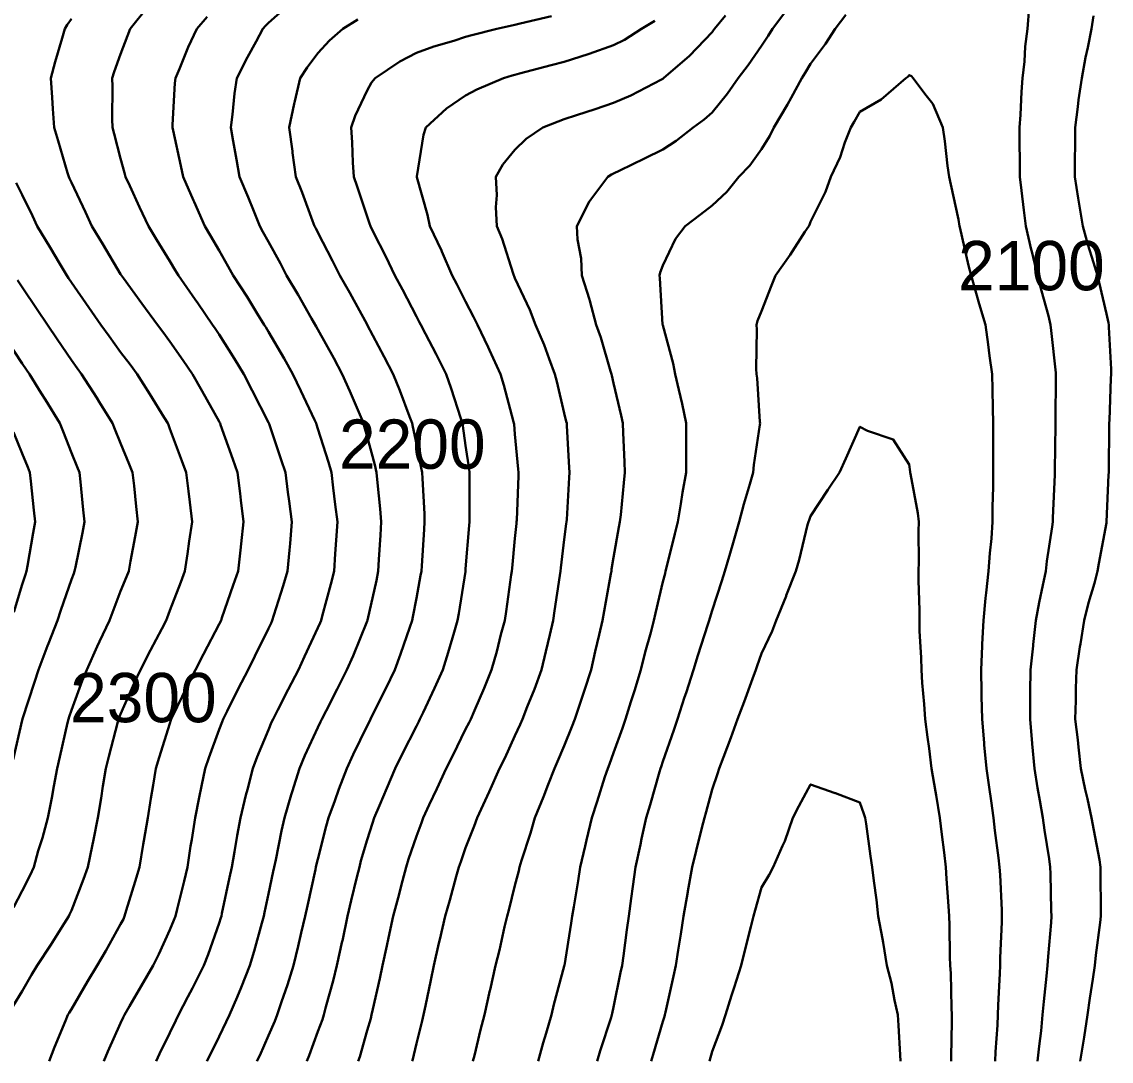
# Model space of a CAD drawing. Header units: inches. Extents: x 29277 to 43569, y 11651 to 22756.
# Drawn here: x 39935 to 42145, y 11656 to 13764 of the extents above; entities that cross this region are included whole.
import ezdxf

# ---------------------------------------------------------------- set-up
doc = ezdxf.new("R2010")
doc.units = ezdxf.units.IN
doc.header["$MEASUREMENT"] = 0
doc.layers.add('test_100m', color=124, linetype='Continuous', lineweight=30, true_color=0x00b06f)
doc.layers.add('test_20m', color=244, linetype='Continuous', lineweight=30, true_color=0xa80019)

msp = doc.modelspace()

# ---------------------------------------------------------------- linework, layer by layer
at = {"layer": 'test_100m'}
for points, elevation in [([(41978.9, 13793.6), (41975.3, 13749.9), (41970.8, 13714.4), (41968.9, 13683.6), (41965.1, 13649.9), (41962.7, 13622.5), (41960.9, 13575.6), (41958.9, 13549.9), (41959, 13526.2), (41959.6, 13474.3), (41959.7, 13449.9), (41963.2, 13422), (41967.6, 13382.2), (41971.7, 13349.9), (41982.9, 13302.3), (41983.7, 13298.4), (41995.7, 13249.9), (42003.9, 13218.6), (42017.5, 13167.6), (42022.2, 13149.9), (42023.5, 13138.2), (42032.5, 13052.6), (42032.8, 13049.9), (42032.9, 13047.5), (42031.9, 12953.2), (42031.9, 12949.9), (42031.9, 12946.6), (42030.6, 12854.6), (42030.5, 12849.9), (42030.4, 12845.1), (42026.8, 12758.4), (42026.5, 12749.9), (42025.2, 12739.9), (42014.6, 12670.6), (42012.1, 12649.9), (42006.6, 12621.3), (41998.6, 12586.6), (41992.2, 12549.9), (41986.8, 12501.4), (41986.4, 12498.8), (41981.2, 12449.9), (41980.9, 12404.3), (41980.9, 12395.6), (41980.5, 12349.9), (41985, 12300.2), (41985, 12299.7), (41989.5, 12249.9), (41995.7, 12210.4), (42000.4, 12184.8), (42006, 12149.9), (42009.7, 12124.4), (42018.9, 12066.3), (42021.3, 12049.9), (42021.7, 12036.4), (42023.3, 11961.8), (42023.7, 11949.9), (42022.9, 11937.6), (42016.9, 11868.2), (42015.8, 11849.9), (42013.9, 11828.6), (42008.1, 11777), (42005.9, 11749.9), (42002.6, 11717.3), (41998.7, 11686.5), (41995.8, 11656)], 2100), ([(40982, 11656), (40992.2, 11693), (40998.5, 11713.2), (41009.3, 11749.9), (41014.4, 11770.8), (41035.2, 11849.1), (41035.4, 11849.8), (41035.5, 11850.2), (41049.4, 11935.7), (41051.6, 11949.9), (41054.7, 11969.4), (41063.4, 12021.8), (41067.8, 12049.9), (41077.6, 12092.3), (41080.6, 12104.6), (41090.9, 12149.9), (41102.2, 12183), (41117.8, 12232.5), (41123.5, 12249.9), (41126.8, 12258.4), (41135.2, 12281.7), (41153.4, 12331.8), (41159.5, 12349.9), (41170.5, 12385.2), (41177.6, 12407.6), (41190.7, 12449.9), (41199.7, 12485.4), (41210.6, 12525.3), (41217.1, 12549.9), (41220.2, 12565), (41235.2, 12628.1), (41239.7, 12645.5), (41241, 12649.9), (41242.9, 12657.6), (41259.4, 12725.8), (41265.6, 12749.9), (41272, 12786.7), (41275.3, 12809.9), (41282.7, 12849.9), (41282.6, 12897.3), (41282.5, 12902.7), (41282.4, 12949.9), (41274.4, 12989.1), (41267.6, 13017.6), (41260.6, 13049.9), (41256.5, 13071.2), (41235.2, 13148.9), (41235, 13149.7), (41234.9, 13150.2), (41229.5, 13244.2), (41228.5, 13249.9), (41229.7, 13255.5), (41235.2, 13270), (41261.3, 13323.8), (41280.6, 13349.9), (41311.8, 13373.3), (41335.2, 13391.7), (41365.4, 13419.7), (41389.6, 13449.9), (41412.1, 13473.1), (41435.2, 13505.7), (41452.3, 13532.9), (41460.4, 13549.9), (41488.5, 13596.7), (41495.5, 13610.2), (41517.2, 13649.9), (41524.4, 13660.7), (41535.2, 13678.8), (41565.4, 13719.8), (41584.7, 13749.9), (41606.7, 13778.5)], 2100), ([(40411.8, 11656), (40417.4, 11667.8), (40435.2, 11707.9), (40448, 11737.2), (40452.9, 11749.9), (40461.6, 11776.3), (40474, 11811.2), (40485.8, 11849.9), (40495.6, 11889.6), (40501.5, 11916.2), (40509.5, 11949.9), (40514, 11971.1), (40530.4, 12045.1), (40531.5, 12049.9), (40532.1, 12053), (40535.2, 12065.6), (40552.3, 12132.8), (40557.1, 12149.9), (40569.5, 12184.2), (40577.6, 12207.6), (40593.8, 12249.9), (40607, 12278.2), (40635.2, 12336), (40639.9, 12345.3), (40642.2, 12349.9), (40649, 12363.7), (40673.2, 12412), (40691.2, 12449.9), (40703.3, 12481.9), (40721.8, 12536.4), (40726.6, 12549.9), (40728.1, 12557.1), (40735.2, 12595.5), (40743.9, 12641.2), (40745.4, 12649.9), (40746.2, 12660.9), (40750.9, 12734.3), (40752, 12749.9), (40751.5, 12766.2), (40747.3, 12837.9), (40746.9, 12849.9), (40745.2, 12859.9), (40735.2, 12908.3), (40728.3, 12943), (40726.6, 12949.9), (40721.1, 12964), (40701.8, 13016.4), (40687.8, 13049.9), (40670, 13084.7), (40635.2, 13149.8), (40635.1, 13150.1), (40600.2, 13214.8), (40580.1, 13249.9), (40565.1, 13279.8), (40535.2, 13337), (40530.9, 13345.6), (40528.5, 13349.9), (40524.4, 13360.8), (40503.2, 13417.9), (40490.5, 13449.9), (40484, 13498.7), (40483.6, 13501.6), (40476.8, 13549.9), (40487.1, 13598), (40488.6, 13603.3), (40499.7, 13649.9), (40513.6, 13671.6), (40535.2, 13700.5), (40558.6, 13726.5), (40585.8, 13749.9), (40616.4, 13768.8)], 2200), ([(39916.9, 11768.3), (39935.2, 11797.8), (39954.2, 11831), (39965.7, 11849.9), (39993.2, 11892), (40020.8, 11935.5), (40030, 11949.9), (40031.7, 11953.4), (40035.2, 11961.9), (40060, 12025.2), (40068.7, 12049.9), (40077.4, 12092.1), (40080.3, 12104.9), (40089.1, 12149.9), (40095.6, 12189.6), (40099.3, 12214), (40105, 12249.9), (40111.1, 12274.1), (40129.7, 12344.4), (40131.1, 12349.9), (40132.3, 12352.9), (40135.2, 12360.1), (40162.5, 12422.7), (40175.4, 12449.9), (40195.6, 12489.6), (40218.5, 12533.2), (40227.2, 12549.9), (40229.5, 12555.6), (40235.2, 12570.1), (40257.3, 12627.9), (40265.6, 12649.9), (40270.6, 12685.3), (40274.5, 12710.7), (40280, 12749.9), (40275.3, 12789.9), (40272.8, 12812.4), (40268.4, 12849.9), (40259.4, 12874.1), (40235.2, 12938.6), (40232.1, 12946.7), (40230.8, 12949.9), (40223.5, 12961.7), (40194.4, 13009.1), (40168.5, 13049.9), (40154.3, 13069), (40135.2, 13094.3), (40111.9, 13126.6), (40095, 13149.9), (40070.4, 13185.1), (40035.2, 13235.8), (40029.6, 13244.3), (40025.8, 13249.9), (40011.9, 13273.3), (39992.1, 13306.8), (39965.7, 13349.9), (39956, 13370.6), (39935.2, 13413.3), (39923.3, 13438)], 2300)]:
    msp.add_lwpolyline(points, dxfattribs=dict(at, elevation=elevation))
at = {"layer": 'test_20m'}
for points, elevation in [([(40101, 11656), (40109.2, 11676), (40135.2, 11733.4), (40140.3, 11744.9), (40142.7, 11749.9), (40153.2, 11767.9), (40176.9, 11808.3), (40201, 11849.9), (40212.4, 11872.8), (40235.2, 11922.4), (40243.3, 11941.9), (40246.3, 11949.9), (40249.8, 11964.5), (40263.8, 12021.4), (40270.5, 12049.9), (40277.2, 12091.9), (40279.3, 12105.8), (40286.6, 12149.9), (40294.3, 12190.9), (40299.5, 12214.2), (40306.6, 12249.9), (40313.8, 12271.4), (40335.2, 12328.8), (40340.9, 12344.3), (40343.1, 12349.9), (40351.2, 12365.9), (40373.9, 12411.3), (40394.1, 12449.9), (40407.7, 12477.5), (40435.2, 12533.5), (40440.5, 12544.7), (40442.9, 12549.9), (40446.3, 12561), (40465.1, 12620.1), (40474, 12649.9), (40477.6, 12692.3), (40478.9, 12706.3), (40482.6, 12749.9), (40477.1, 12791.7), (40474.7, 12810.5), (40469.5, 12849.9), (40461.1, 12875.8), (40436.5, 12948.7), (40436.1, 12949.9), (40435.8, 12950.5), (40435.2, 12951.7), (40402.1, 13016.8), (40384.9, 13049.9), (40366.2, 13080.9), (40335.2, 13129.9), (40327.2, 13141.9), (40321.6, 13149.9), (40291.6, 13193.6), (40286.4, 13201.1), (40252.3, 13249.9), (40246, 13260.7), (40235.2, 13278.6), (40208.1, 13322.8), (40191.4, 13349.9), (40173.7, 13388.4), (40153.5, 13431.6), (40145, 13449.9), (40143.1, 13457.8), (40135.2, 13487.3), (40122.2, 13536.9), (40118.5, 13549.9), (40118.1, 13567.1), (40118.3, 13633), (40117.8, 13649.9), (40122.2, 13663), (40135.2, 13699), (40149.1, 13736.1), (40154.7, 13749.9), (40190.6, 13794.6)], 2260), ([(40310.3, 11656), (40316.5, 11668.7), (40335.2, 11706.1), (40349.5, 11735.7), (40356, 11749.9), (40371.3, 11786), (40379.9, 11805.3), (40397.5, 11849.9), (40406.2, 11879), (40421.7, 11936.3), (40425.6, 11949.9), (40427.2, 11957.9), (40435.2, 11995.5), (40444.6, 12040.5), (40446.7, 12049.9), (40449.8, 12064.5), (40461.7, 12123.5), (40467.7, 12149.9), (40481.3, 12196), (40483, 12202.2), (40498.1, 12249.9), (40509.2, 12276), (40535.2, 12332.6), (40540.7, 12344.4), (40543.4, 12349.9), (40551.9, 12366.6), (40574.5, 12410.7), (40594.2, 12449.9), (40606.7, 12478.5), (40635.2, 12548.6), (40635.6, 12549.5), (40635.8, 12549.9), (40635.9, 12550.6), (40654, 12631.1), (40657.8, 12649.9), (40659.3, 12674), (40662.1, 12723), (40663.8, 12749.9), (40661.7, 12776.4), (40656.1, 12829), (40654.4, 12849.9), (40650.9, 12865.5), (40635.2, 12922.9), (40629.5, 12944.2), (40627.8, 12949.9), (40622.2, 12963), (40600.4, 13015), (40584.5, 13049.9), (40567.5, 13082.2), (40535.2, 13140.3), (40531.9, 13146.6), (40522.6, 13162.5), (40495.5, 13210.2), (40471.6, 13249.9), (40459.2, 13273.8), (40435.2, 13317.9), (40424, 13338.6), (40417.6, 13349.9), (40405.2, 13380), (40393.7, 13408.4), (40376.1, 13449.9), (40370.2, 13484.9), (40363.3, 13521.9), (40358.4, 13549.9), (40362, 13576.6), (40366.4, 13618.8), (40370.8, 13649.9), (40392.3, 13692.9), (40410, 13724.6), (40423.6, 13749.9), (40429.1, 13756.1), (40435.2, 13762.5), (40481.5, 13803.6)], 2220), ([(40850, 11656), (40852.9, 11667.6), (40865.6, 11719.6), (40873.4, 11749.9), (40884.4, 11799.1), (40884.7, 11800.5), (40895.9, 11849.9), (40903.6, 11881.5), (40914.1, 11928.8), (40919.1, 11949.9), (40922.7, 11962.4), (40935.2, 12012.6), (40942.8, 12042.4), (40944.4, 12049.9), (40948.4, 12063.1), (40966.6, 12118.6), (40975.6, 12149.9), (40993.1, 12192), (41002.5, 12217.2), (41015.4, 12249.9), (41021.6, 12263.6), (41035.2, 12296), (41050.8, 12334.4), (41056.7, 12349.9), (41067.3, 12382), (41076.4, 12408.7), (41089.7, 12449.9), (41098.3, 12486.9), (41106.3, 12521), (41113.1, 12549.9), (41116.2, 12569), (41129.9, 12644.6), (41130.8, 12649.9), (41131.4, 12653.8), (41135.2, 12677.6), (41146, 12739.2), (41148.2, 12749.9), (41149.8, 12764.5), (41155.9, 12829.3), (41158.3, 12849.9), (41157.5, 12872.1), (41154.9, 12930.3), (41154.2, 12949.9), (41150.8, 12965.5), (41135.2, 13031.6), (41132, 13046.7), (41131.2, 13049.9), (41129.4, 13055.8), (41109.3, 13124), (41100.3, 13149.9), (41087.1, 13198.1), (41086.4, 13201.1), (41070.9, 13249.9), (41069.3, 13283.9), (41062.1, 13323), (41060.5, 13349.9), (41085.7, 13399.5), (41088.9, 13403.6), (41123.5, 13449.9), (41130.8, 13454.4), (41135.2, 13456.5), (41148.2, 13462.9), (41197.8, 13487.3), (41235.2, 13505.4), (41262.3, 13522.9), (41297.1, 13549.9), (41319.3, 13565.9), (41335.2, 13580.6), (41366.5, 13618.6), (41387.8, 13649.9), (41408.6, 13676.6), (41435.2, 13715.3), (41449.3, 13735.8), (41458, 13749.9), (41491, 13794.1)], 2120), ([(41978.9, 13793.6), (41975.3, 13749.9), (41970.8, 13714.4), (41968.9, 13683.6), (41965.1, 13649.9), (41962.7, 13622.5), (41960.9, 13575.6), (41958.9, 13549.9), (41959, 13526.2), (41959.6, 13474.3), (41959.7, 13449.9), (41963.2, 13422), (41967.6, 13382.2), (41971.7, 13349.9), (41982.9, 13302.3), (41983.7, 13298.4), (41995.7, 13249.9), (42003.9, 13218.6), (42017.5, 13167.6), (42022.2, 13149.9), (42023.5, 13138.2), (42032.5, 13052.6), (42032.8, 13049.9), (42032.9, 13047.5), (42031.9, 12953.2), (42031.9, 12949.9), (42031.9, 12946.6), (42030.6, 12854.6), (42030.5, 12849.9), (42030.4, 12845.1), (42026.8, 12758.4), (42026.5, 12749.9), (42025.2, 12739.9), (42014.6, 12670.6), (42012.1, 12649.9), (42006.6, 12621.3), (41998.6, 12586.6), (41992.2, 12549.9), (41986.8, 12501.4), (41986.4, 12498.8), (41981.2, 12449.9), (41980.9, 12404.3), (41980.9, 12395.6), (41980.5, 12349.9), (41985, 12300.2), (41985, 12299.7), (41989.5, 12249.9), (41995.7, 12210.4), (42000.4, 12184.8), (42006, 12149.9), (42009.7, 12124.4), (42018.9, 12066.3), (42021.3, 12049.9), (42021.7, 12036.4), (42023.3, 11961.8), (42023.7, 11949.9), (42022.9, 11937.6), (42016.9, 11868.2), (42015.8, 11849.9), (42013.9, 11828.6), (42008.1, 11777), (42005.9, 11749.9), (42002.6, 11717.3), (41998.7, 11686.5), (41995.8, 11656)], 2100), ([(40207.3, 11656), (40214.1, 11671.1), (40235.2, 11713.7), (40246.9, 11738.3), (40252.7, 11749.9), (40271.8, 11786.5), (40281.2, 11804), (40304.1, 11849.9), (40312.9, 11872.2), (40335.2, 11935.9), (40338.6, 11946.5), (40339.6, 11949.9), (40340.8, 11955.5), (40356.2, 12028.9), (40360.7, 12049.9), (40366.3, 12081), (40371.6, 12113.6), (40378.4, 12149.9), (40389.3, 12195.9), (40392.4, 12207), (40403.2, 12249.9), (40412, 12273.2), (40435.2, 12328.4), (40441.5, 12343.6), (40444.4, 12349.9), (40454, 12368.6), (40475.1, 12410.1), (40495.8, 12449.9), (40508.4, 12476.8), (40535.2, 12534.9), (40539.9, 12545.3), (40541.8, 12549.9), (40544.1, 12558.8), (40561.7, 12623.5), (40568.3, 12649.9), (40570.6, 12685.2), (40572.5, 12712.7), (40574.9, 12749.9), (40570.7, 12785.4), (40566.5, 12818.7), (40562.8, 12849.9), (40556.6, 12871.3), (40535.2, 12938.7), (40532.5, 12947.2), (40531.6, 12949.9), (40528.4, 12956.8), (40501.1, 13015.8), (40484.6, 13049.9), (40467, 13081.7), (40435.2, 13135.7), (40429.9, 13144.6), (40426.6, 13149.9), (40412.4, 13172.7), (40391.7, 13206.4), (40363.6, 13249.9), (40353.5, 13268.2), (40335.2, 13300.3), (40316.9, 13331.6), (40306, 13349.9), (40284.4, 13399.1), (40283, 13402.2), (40261.7, 13449.9), (40257.3, 13472), (40241.5, 13543.6), (40240.2, 13549.9), (40240.6, 13555.3), (40245.3, 13639.8), (40246.2, 13649.9), (40254.5, 13669.2), (40272.5, 13712.7), (40289.8, 13749.9), (40310.4, 13774.7)], 2240), ([(40512.9, 11656), (40517.7, 11667.5), (40535.2, 11716), (40544.5, 11740.7), (40547.4, 11749.9), (40551.6, 11766.2), (40566.5, 11818.7), (40574, 11849.9), (40584.9, 11899.6), (40585.1, 11900.1), (40595.7, 11949.9), (40603.2, 11981.9), (40614.6, 12029.3), (40619.5, 12049.9), (40622.8, 12062.4), (40635.2, 12105), (40646.1, 12139.1), (40649.6, 12149.9), (40660.3, 12175), (40675.1, 12210.1), (40692.4, 12249.9), (40706.7, 12278.5), (40735.2, 12335.8), (40740.1, 12345.1), (40742.5, 12349.9), (40748.7, 12363.4), (40772.2, 12413), (40788.6, 12449.9), (40800, 12485.2), (40811.7, 12526.4), (40818.9, 12549.9), (40821.3, 12563.8), (40834.8, 12649.5), (40834.9, 12649.9), (40834.9, 12650.2), (40835.2, 12654.4), (40842.3, 12742.8), (40843, 12749.9), (40843.1, 12757.8), (40842.7, 12842.5), (40842.8, 12849.9), (40842, 12856.7), (40835.2, 12904.6), (40829.8, 12944.5), (40828.8, 12949.9), (40825.5, 12959.7), (40806.1, 13020.8), (40795.6, 13049.9), (40775.5, 13090.2), (40753.8, 13131.3), (40744.2, 13149.9), (40741.2, 13155.8), (40735.2, 13166.7), (40706.9, 13221.6), (40691.4, 13249.9), (40673.3, 13288), (40648.4, 13336.8), (40641.8, 13349.9), (40640.4, 13355), (40635.2, 13369.7), (40615.4, 13430.1), (40608.3, 13449.9), (40606.2, 13479), (40605, 13519.7), (40602.6, 13549.9), (40611.2, 13573.9), (40635.2, 13625.3), (40644.3, 13640.9), (40651.6, 13649.9), (40701.5, 13683.6), (40735.2, 13701.1), (40770.8, 13714.3), (40811.1, 13725.8), (40835.2, 13733.7), (40847.9, 13737.3), (40898.3, 13749.9), (40928.6, 13756.6), (40935.2, 13758), (40946.1, 13760.8), (41009.2, 13776)], 2180), ([(40727, 11656), (40727.5, 11657.7), (40735.2, 11691.8), (40747.1, 11738.1), (40749.8, 11749.9), (40753.5, 11768.2), (40764.6, 11820.6), (40770.3, 11849.9), (40780.9, 11895.6), (40782.6, 11902.6), (40793.3, 11949.9), (40802.8, 11982.4), (40815.9, 12030.6), (40821.4, 12049.9), (40825.1, 12060.1), (40835.2, 12088.7), (40852.5, 12132.7), (40858.4, 12149.9), (40878.9, 12193.5), (40883, 12202.2), (40904.2, 12249.9), (40914.5, 12270.7), (40935.2, 12316.1), (40946, 12339.2), (40950.7, 12349.9), (40960.3, 12375), (40974.6, 12410.6), (40989, 12449.9), (40998.2, 12487), (41005.9, 12520.6), (41012.9, 12549.9), (41015.8, 12569.4), (41026.2, 12640.9), (41027.5, 12649.9), (41028.3, 12656.9), (41035.2, 12714.5), (41039.2, 12745.9), (41039.8, 12749.9), (41040.2, 12754.9), (41045.3, 12839.9), (41046, 12849.9), (41045.5, 12860.2), (41040.4, 12944.7), (41040.2, 12949.9), (41039.3, 12953.9), (41035.2, 12970.4), (41020.2, 13034.9), (41016.4, 13049.9), (41004.6, 13080.6), (40994.4, 13109), (40977.2, 13149.9), (40965.5, 13180.2), (40935.2, 13244.6), (40933.6, 13248.3), (40932.8, 13249.9), (40931.4, 13253.8), (40909.1, 13323.8), (40898.3, 13349.9), (40896.7, 13388.5), (40898.2, 13412.8), (40896.3, 13449.9), (40910.5, 13474.7), (40935.2, 13504.5), (40958.2, 13527), (40992.1, 13549.9), (41022.8, 13562.4), (41035.2, 13566.8), (41060.4, 13575.1), (41097.8, 13587.3), (41135.2, 13599.8), (41170.1, 13615.1), (41232.7, 13647.4), (41235.2, 13648.6), (41236, 13649.2), (41236.8, 13649.9), (41289.5, 13695.6), (41335.2, 13743.4), (41338.1, 13747.1), (41340.1, 13749.9), (41362.6, 13777.3)], 2140), ([(40982, 11656), (40992.2, 11693), (40998.5, 11713.2), (41009.3, 11749.9), (41014.4, 11770.8), (41035.2, 11849.1), (41035.4, 11849.8), (41035.5, 11850.2), (41049.4, 11935.7), (41051.6, 11949.9), (41054.7, 11969.4), (41063.4, 12021.8), (41067.8, 12049.9), (41077.6, 12092.3), (41080.6, 12104.6), (41090.9, 12149.9), (41102.2, 12183), (41117.8, 12232.5), (41123.5, 12249.9), (41126.8, 12258.4), (41135.2, 12281.7), (41153.4, 12331.8), (41159.5, 12349.9), (41170.5, 12385.2), (41177.6, 12407.6), (41190.7, 12449.9), (41199.7, 12485.4), (41210.6, 12525.3), (41217.1, 12549.9), (41220.2, 12565), (41235.2, 12628.1), (41239.7, 12645.5), (41241, 12649.9), (41242.9, 12657.6), (41259.4, 12725.8), (41265.6, 12749.9), (41272, 12786.7), (41275.3, 12809.9), (41282.7, 12849.9), (41282.6, 12897.3), (41282.5, 12902.7), (41282.4, 12949.9), (41274.4, 12989.1), (41267.6, 13017.6), (41260.6, 13049.9), (41256.5, 13071.2), (41235.2, 13148.9), (41235, 13149.7), (41234.9, 13150.2), (41229.5, 13244.2), (41228.5, 13249.9), (41229.7, 13255.5), (41235.2, 13270), (41261.3, 13323.8), (41280.6, 13349.9), (41311.8, 13373.3), (41335.2, 13391.7), (41365.4, 13419.7), (41389.6, 13449.9), (41412.1, 13473.1), (41435.2, 13505.7), (41452.3, 13532.9), (41460.4, 13549.9), (41488.5, 13596.7), (41495.5, 13610.2), (41517.2, 13649.9), (41524.4, 13660.7), (41535.2, 13678.8), (41565.4, 13719.8), (41584.7, 13749.9), (41606.7, 13778.5)], 2100), ([(42108.8, 13776.4), (42105.1, 13749.9), (42097.7, 13712.4), (42093, 13692.2), (42085.3, 13649.9), (42079, 13606.2), (42077.4, 13592.1), (42071.6, 13549.9), (42071.7, 13513.5), (42071.5, 13486.2), (42071.5, 13449.9), (42078.3, 13406.9), (42079.9, 13394.6), (42087.3, 13349.9), (42097.7, 13312.4), (42109.2, 13275.9), (42116.9, 13249.9), (42120.5, 13235.2), (42135.2, 13171.8), (42139.3, 13154), (42140.2, 13149.9), (42140.3, 13144.9), (42144.9, 13059.5), (42145.1, 13049.9), (42144.6, 13040.6), (42141.5, 12956.2), (42141.2, 12949.9), (42141.1, 12944.1), (42140.1, 12854.8), (42140, 12849.9), (42139.8, 12845.3), (42135.6, 12750.3), (42135.6, 12749.9), (42135.2, 12748.1), (42119.9, 12665.3), (42117.4, 12649.9), (42111, 12625.7), (42099.3, 12585.9), (42090.4, 12549.9), (42082.5, 12502.7), (42081.6, 12496.3), (42074.3, 12449.9), (42073.4, 12411.7), (42073, 12387.7), (42072.2, 12349.9), (42077, 12308.1), (42078.5, 12293.2), (42083.7, 12249.9), (42092.5, 12207.1), (42097, 12188.1), (42105.3, 12149.9), (42109.7, 12124.4), (42121, 12064.2), (42123.5, 12049.9), (42123.6, 12038.3), (42123.8, 11961.3), (42124, 11949.9), (42122.6, 11937.3), (42114.1, 11871), (42111.9, 11849.9), (42108, 11822.7), (42101.6, 11783.6), (42097.1, 11749.9), (42089.9, 11704.6), (42088.5, 11696.7), (42082.4, 11656)], 2120), ([(39990.1, 11656), (40001, 11684.2), (40023.3, 11738), (40028.1, 11749.9), (40030.8, 11754.4), (40035.2, 11761.7), (40067.8, 11817.4), (40087.6, 11849.9), (40105.2, 11879.9), (40135.2, 11933.8), (40140.7, 11944.4), (40143.3, 11949.9), (40146.7, 11961.4), (40164.9, 12020.3), (40173.4, 12049.9), (40181, 12095.7), (40182.2, 12102.9), (40190, 12149.9), (40196.3, 12188.9), (40200.9, 12215.6), (40206.6, 12249.9), (40213, 12272.2), (40235.2, 12341.3), (40237.3, 12347.9), (40238, 12349.9), (40240.7, 12355.4), (40269.6, 12415.6), (40287.2, 12449.9), (40303.5, 12481.7), (40335.2, 12542.5), (40338.9, 12549.9), (40340.8, 12555.5), (40363.7, 12621.4), (40373.4, 12649.9), (40378.3, 12692.9), (40379.8, 12705.4), (40384.7, 12749.9), (40379.1, 12793.7), (40377.4, 12807.8), (40372.1, 12849.9), (40362.5, 12877.2), (40338.1, 12947.1), (40337.1, 12949.9), (40336.5, 12951.2), (40335.2, 12953.5), (40300.5, 13015.2), (40280.7, 13049.9), (40262.3, 13077), (40235.2, 13115.9), (40220.7, 13135.4), (40209.8, 13149.9), (40178.3, 13193), (40141, 13244.2), (40136.8, 13249.9), (40135.2, 13252.5), (40098.9, 13313.6), (40076.8, 13349.9), (40063.7, 13378.4), (40035.2, 13438.4), (40031.6, 13446.3), (40029.8, 13449.9), (40027.5, 13457.7), (40008.4, 13523.1), (40000.2, 13549.9), (39997.5, 13587.6), (39996.3, 13611), (39993.5, 13649.9), (40002.1, 13683.1), (40016.5, 13731.2), (40021.7, 13749.9), (40026.8, 13758.3), (40035.2, 13770.4)], 2280), ([(40411.8, 11656), (40417.4, 11667.8), (40435.2, 11707.9), (40448, 11737.2), (40452.9, 11749.9), (40461.6, 11776.3), (40474, 11811.2), (40485.8, 11849.9), (40495.6, 11889.6), (40501.5, 11916.2), (40509.5, 11949.9), (40514, 11971.1), (40530.4, 12045.1), (40531.5, 12049.9), (40532.1, 12053), (40535.2, 12065.6), (40552.3, 12132.8), (40557.1, 12149.9), (40569.5, 12184.2), (40577.6, 12207.6), (40593.8, 12249.9), (40607, 12278.2), (40635.2, 12336), (40639.9, 12345.3), (40642.2, 12349.9), (40649, 12363.7), (40673.2, 12412), (40691.2, 12449.9), (40703.3, 12481.9), (40721.8, 12536.4), (40726.6, 12549.9), (40728.1, 12557.1), (40735.2, 12595.5), (40743.9, 12641.2), (40745.4, 12649.9), (40746.2, 12660.9), (40750.9, 12734.3), (40752, 12749.9), (40751.5, 12766.2), (40747.3, 12837.9), (40746.9, 12849.9), (40745.2, 12859.9), (40735.2, 12908.3), (40728.3, 12943), (40726.6, 12949.9), (40721.1, 12964), (40701.8, 13016.4), (40687.8, 13049.9), (40670, 13084.7), (40635.2, 13149.8), (40635.1, 13150.1), (40600.2, 13214.8), (40580.1, 13249.9), (40565.1, 13279.8), (40535.2, 13337), (40530.9, 13345.6), (40528.5, 13349.9), (40524.4, 13360.8), (40503.2, 13417.9), (40490.5, 13449.9), (40484, 13498.7), (40483.6, 13501.6), (40476.8, 13549.9), (40487.1, 13598), (40488.6, 13603.3), (40499.7, 13649.9), (40513.6, 13671.6), (40535.2, 13700.5), (40558.6, 13726.5), (40585.8, 13749.9), (40616.4, 13768.8)], 2200), ([(40617.2, 11656), (40620.2, 11664.9), (40635.2, 11718.3), (40642.6, 11742.6), (40644.4, 11749.9), (40646.9, 11761.6), (40661.3, 11823.9), (40666.6, 11849.9), (40675.3, 11890), (40678.9, 11906.2), (40688.2, 11949.9), (40698, 11987.2), (40707, 12021.7), (40714.4, 12049.9), (40719.5, 12065.7), (40735.2, 12112.5), (40745.4, 12139.7), (40749.1, 12149.9), (40761.3, 12176), (40776.7, 12208.5), (40795.7, 12249.9), (40809.1, 12276.1), (40835.2, 12329.5), (40842.1, 12343.1), (40845.4, 12349.9), (40852.9, 12367.6), (40872.6, 12412.5), (40887.9, 12449.9), (40898.2, 12487), (40906.9, 12521.5), (40914.4, 12549.9), (40917.2, 12568), (40927.7, 12642.4), (40928.8, 12649.9), (40929.4, 12655.8), (40935.2, 12716.2), (40938.4, 12746.8), (40938.7, 12749.9), (40938.9, 12753.6), (40942.1, 12843.1), (40942.4, 12849.9), (40941.9, 12856.6), (40935.2, 12928.2), (40933.4, 12948.1), (40933.2, 12949.9), (40932.4, 12952.7), (40912.5, 13027.2), (40905.6, 13049.9), (40883.7, 13098.4), (40880.7, 13104.5), (40858.9, 13149.9), (40851.4, 13166), (40835.2, 13196.8), (40817.5, 13232.2), (40808, 13249.9), (40786.8, 13298.4), (40785.9, 13300.6), (40762.5, 13349.9), (40758, 13372.7), (40736.1, 13449.1), (40735.9, 13449.9), (40736.1, 13450.8), (40749.8, 13535.4), (40754.6, 13549.9), (40796.5, 13588.6), (40835.2, 13615.1), (40857.8, 13627.3), (40912, 13649.9), (40929.8, 13655.4), (40935.2, 13656.8), (40944.6, 13659.3), (41009, 13676.1), (41035.2, 13683), (41084.1, 13698.8), (41085.9, 13699.3), (41135.2, 13716.7), (41157.2, 13728), (41191.7, 13749.9), (41219, 13766.2)], 2160), ([(41102, 11656), (41108.2, 11677), (41130.2, 11744.8), (41131.7, 11749.9), (41132.4, 11752.8), (41135.2, 11765.4), (41149.6, 11835.6), (41152.5, 11849.9), (41155.2, 11869.9), (41162.3, 11922.8), (41166, 11949.9), (41171.1, 11985.8), (41174.5, 12010.7), (41180, 12049.9), (41189.8, 12095.4), (41192.3, 12107), (41201.5, 12149.9), (41209.4, 12175.8), (41228.5, 12243.2), (41230.5, 12249.9), (41231.7, 12253.4), (41235.2, 12264.2), (41257.6, 12327.5), (41264.9, 12349.9), (41279.4, 12394.1), (41282.3, 12402.9), (41297.7, 12449.9), (41306.5, 12478.7), (41326.8, 12541.5), (41329.5, 12549.9), (41330.7, 12554.5), (41335.2, 12569.9), (41354.9, 12630.2), (41361.4, 12649.9), (41372.1, 12686.7), (41378, 12707.2), (41390.3, 12749.9), (41399.4, 12785.7), (41412, 12826.7), (41418.4, 12849.9), (41419.8, 12865.4), (41432.4, 12947), (41432.6, 12949.9), (41432.3, 12952.9), (41426.9, 13041.6), (41425.6, 13049.9), (41424.9, 13060.3), (41425.8, 13140.5), (41425, 13149.9), (41427.2, 13157.9), (41435.2, 13177.4), (41455.5, 13229.7), (41463.9, 13249.9), (41493.6, 13291.5), (41523.7, 13338.4), (41531.3, 13349.9), (41532.7, 13352.4), (41535.2, 13358.5), (41565.6, 13419.5), (41576.2, 13449.9), (41595.1, 13490.1), (41604.6, 13519.3), (41616.4, 13549.9), (41623.7, 13561.4), (41635.2, 13581.4), (41678.2, 13606.9), (41728.5, 13649.9), (41732.3, 13652.8), (41735.2, 13656.4), (41739.7, 13654.4), (41743.2, 13649.9), (41766.9, 13618.3), (41783.4, 13598.1), (41803.4, 13549.9), (41807.7, 13522.4), (41813, 13472.2), (41816.2, 13449.9), (41819.4, 13434.1), (41835.2, 13363.5), (41837.1, 13349.9), (41837.6, 13347.5), (41855.6, 13270.3), (41860.6, 13249.9), (41871, 13214.1), (41877.4, 13192.1), (41889.8, 13149.9), (41895.2, 13109.8), (41898.4, 13086.8), (41903.3, 13049.9), (41904, 13018.7), (41904.8, 12980.4), (41905.5, 12949.9), (41905.7, 12920.4), (41905.4, 12879.7), (41905.7, 12849.9), (41905.6, 12820.3), (41904.5, 12780.7), (41904.4, 12749.9), (41901.9, 12716.6), (41898.7, 12686.4), (41896.2, 12649.9), (41891.6, 12606.3), (41890, 12595.2), (41885.7, 12549.9), (41883.3, 12501.9), (41883.3, 12497.9), (41881, 12449.9), (41881.8, 12403.3), (41882.1, 12396.7), (41882.9, 12349.9), (41887.2, 12301.9), (41887.6, 12297.6), (41891.8, 12249.9), (41897.2, 12211.9), (41901.2, 12183.9), (41906.1, 12149.9), (41909.1, 12123.8), (41916.4, 12068.8), (41918.7, 12049.9), (41919.5, 12034.2), (41922.8, 11962.4), (41923.4, 11949.9), (41923.2, 11937.9), (41919.8, 11865.4), (41919.5, 11849.9), (41919.1, 11833.8), (41915.5, 11769.7), (41915.1, 11749.9), (41914.1, 11728.8), (41910.2, 11674.9), (41909.4, 11656)], 2080), ([(39916.9, 11768.3), (39935.2, 11797.8), (39954.2, 11831), (39965.7, 11849.9), (39993.2, 11892), (40020.8, 11935.5), (40030, 11949.9), (40031.7, 11953.4), (40035.2, 11961.9), (40060, 12025.2), (40068.7, 12049.9), (40077.4, 12092.1), (40080.3, 12104.9), (40089.1, 12149.9), (40095.6, 12189.6), (40099.3, 12214), (40105, 12249.9), (40111.1, 12274.1), (40129.7, 12344.4), (40131.1, 12349.9), (40132.3, 12352.9), (40135.2, 12360.1), (40162.5, 12422.7), (40175.4, 12449.9), (40195.6, 12489.6), (40218.5, 12533.2), (40227.2, 12549.9), (40229.5, 12555.6), (40235.2, 12570.1), (40257.3, 12627.9), (40265.6, 12649.9), (40270.6, 12685.3), (40274.5, 12710.7), (40280, 12749.9), (40275.3, 12789.9), (40272.8, 12812.4), (40268.4, 12849.9), (40259.4, 12874.1), (40235.2, 12938.6), (40232.1, 12946.7), (40230.8, 12949.9), (40223.5, 12961.7), (40194.4, 13009.1), (40168.5, 13049.9), (40154.3, 13069), (40135.2, 13094.3), (40111.9, 13126.6), (40095, 13149.9), (40070.4, 13185.1), (40035.2, 13235.8), (40029.6, 13244.3), (40025.8, 13249.9), (40011.9, 13273.3), (39992.1, 13306.8), (39965.7, 13349.9), (39956, 13370.6), (39935.2, 13413.3), (39923.3, 13438)], 2300), ([(39917.6, 11967.6), (39935.2, 12001.5), (39951.5, 12033.6), (39958.7, 12049.9), (39968.1, 12082.8), (39976.4, 12108.8), (39987.1, 12149.9), (39995.3, 12189.9), (39999.3, 12214), (40006.2, 12249.9), (40011.8, 12273.3), (40027.4, 12342.1), (40029.2, 12349.9), (40030.7, 12354.4), (40035.2, 12368), (40057.4, 12427.8), (40066.3, 12449.9), (40087.8, 12497.3), (40092.4, 12507.1), (40112.4, 12549.9), (40118.8, 12566.4), (40135.2, 12609.3), (40147, 12638.2), (40151.7, 12649.9), (40155.3, 12670), (40164.9, 12720.2), (40170.1, 12749.9), (40166.6, 12781.3), (40162.4, 12822.8), (40159.5, 12849.9), (40152.6, 12867.2), (40135.2, 12909.3), (40123.7, 12938.3), (40118.9, 12949.9), (40091.6, 12993.6), (40086.7, 13001.4), (40055.6, 13049.9), (40047.1, 13061.7), (40035.2, 13078.1), (40006.2, 13120.9), (39986.5, 13149.9), (39966, 13180.7), (39935.2, 13225.9), (39925.6, 13240.3)], 2320), ([(39917.1, 12268), (39935.2, 12347.9), (39935.7, 12349.9), (39936, 12350.6), (39960.1, 12425), (39968.4, 12449.9), (39986.8, 12498.4), (39988.8, 12503.5), (40006.8, 12549.9), (40014, 12571.2), (40035.2, 12633.3), (40039.9, 12645.3), (40041.7, 12649.9), (40043.3, 12658), (40057.5, 12727.7), (40061.8, 12749.9), (40059.4, 12774.1), (40053.7, 12831.5), (40051.9, 12849.9), (40047.1, 12861.8), (40035.2, 12890), (40018.4, 12933.1), (40011.5, 12949.9), (39982.7, 12997.3), (39974, 13011.2), (39949.9, 13049.9), (39944, 13058.7), (39935.2, 13071.5), (39904, 13118.7)], 2340), ([(39918.2, 12567), (39935.2, 12623.2), (39941.9, 12643.2), (39944.2, 12649.9), (39946.2, 12660.8), (39957.7, 12727.5), (39961.8, 12749.9), (39959.3, 12774), (39952.9, 12832.3), (39951.1, 12849.9), (39946.6, 12861.2), (39935.2, 12888.5), (39917.5, 12932.2)], 2360), ([(41211.6, 11656), (41215.6, 11669.6), (41235.2, 11736.6), (41238.5, 11746.7), (41239.4, 11749.9), (41240.6, 11755.3), (41256.8, 11828.4), (41261.7, 11849.9), (41266.7, 11881.4), (41271.6, 11913.6), (41277.5, 11949.9), (41285.9, 11999.3), (41286.2, 12000.9), (41294.8, 12049.9), (41302.8, 12082.4), (41314.4, 12129.1), (41319.5, 12149.9), (41323.1, 12162), (41335.2, 12206.8), (41346.4, 12238.8), (41349.9, 12249.9), (41358.4, 12273), (41373.4, 12311.8), (41386.5, 12349.9), (41400.2, 12385), (41417.2, 12431.8), (41423.9, 12449.9), (41427, 12458.2), (41435.2, 12482.8), (41457.2, 12528), (41465.1, 12549.9), (41485.5, 12599.6), (41485.8, 12600.5), (41504.9, 12649.9), (41512, 12673.2), (41529, 12743.7), (41530.7, 12749.9), (41531.9, 12753.2), (41535.2, 12761.6), (41570.1, 12815.1), (41593.8, 12849.9), (41606.7, 12878.5), (41635.2, 12943.1), (41650.4, 12934.7), (41702.7, 12917.3), (41735.2, 12866.7), (41737.1, 12851.8), (41737.3, 12849.9), (41737.5, 12847.6), (41752.7, 12767.4), (41754.5, 12749.9), (41754.1, 12731.1), (41754.4, 12669.1), (41754, 12649.9), (41753.8, 12631.3), (41756, 12570.7), (41755.8, 12549.9), (41756.3, 12528.9), (41759.6, 12474.3), (41760.1, 12449.9), (41761.8, 12423.3), (41765.5, 12380.2), (41767.4, 12349.9), (41772.2, 12313), (41775.4, 12290.1), (41780.4, 12249.9), (41788.5, 12203.2), (41789.8, 12195.4), (41797.5, 12149.9), (41801.3, 12116), (41805.9, 12079.3), (41809.3, 12049.9), (41811, 12025.7), (41814.8, 11970.4), (41816.2, 11949.9), (41817.1, 11931.8), (41817.8, 11867.4), (41818.6, 11849.9), (41819.7, 11834.4), (41820.7, 11764.4), (41821.7, 11749.9), (41821.8, 11736.5), (41820.4, 11664.8), (41820.4, 11656)], 2060), ([(41717.5, 11656), (41716.6, 11668.6), (41713.5, 11728.2), (41711.9, 11749.9), (41705.1, 11780.1), (41699.4, 11814.1), (41690.1, 11849.9), (41682.3, 11897), (41680.7, 11904.5), (41672.5, 11949.9), (41668.6, 11983.3), (41663.6, 12021.6), (41660.2, 12049.9), (41656.9, 12071.6), (41647.6, 12137.5), (41645.8, 12149.9), (41643.3, 12158), (41635.2, 12180.8), (41585.5, 12199.7), (41585.1, 12199.8), (41535.2, 12217.6), (41511.5, 12173.6), (41499.1, 12149.9), (41482.9, 12102.3), (41478, 12092.7), (41459.2, 12049.9), (41451, 12034.1), (41435.2, 12008.2), (41422.7, 11962.5), (41419.4, 11949.9), (41414.1, 11928.8), (41402.2, 11883), (41394.1, 11849.9), (41379.8, 11805.4), (41374.7, 11789.4), (41362.2, 11749.9), (41355.8, 11729.3), (41335.2, 11675.7), (41329.9, 11656)], 2040)]:
    msp.add_lwpolyline(points, dxfattribs=dict(at, elevation=elevation))

# ---------------------------------------------------------------- texts
for s, p in [('2100', (41834.4, 13219.8, 2100)), ('2200', (40578.2, 12857.7, 2200)), ('2300', (40032.6, 12343.6, 2300))]:
    msp.add_text(s, height=100).set_placement(p)

doc.saveas('drawing.dxf')
